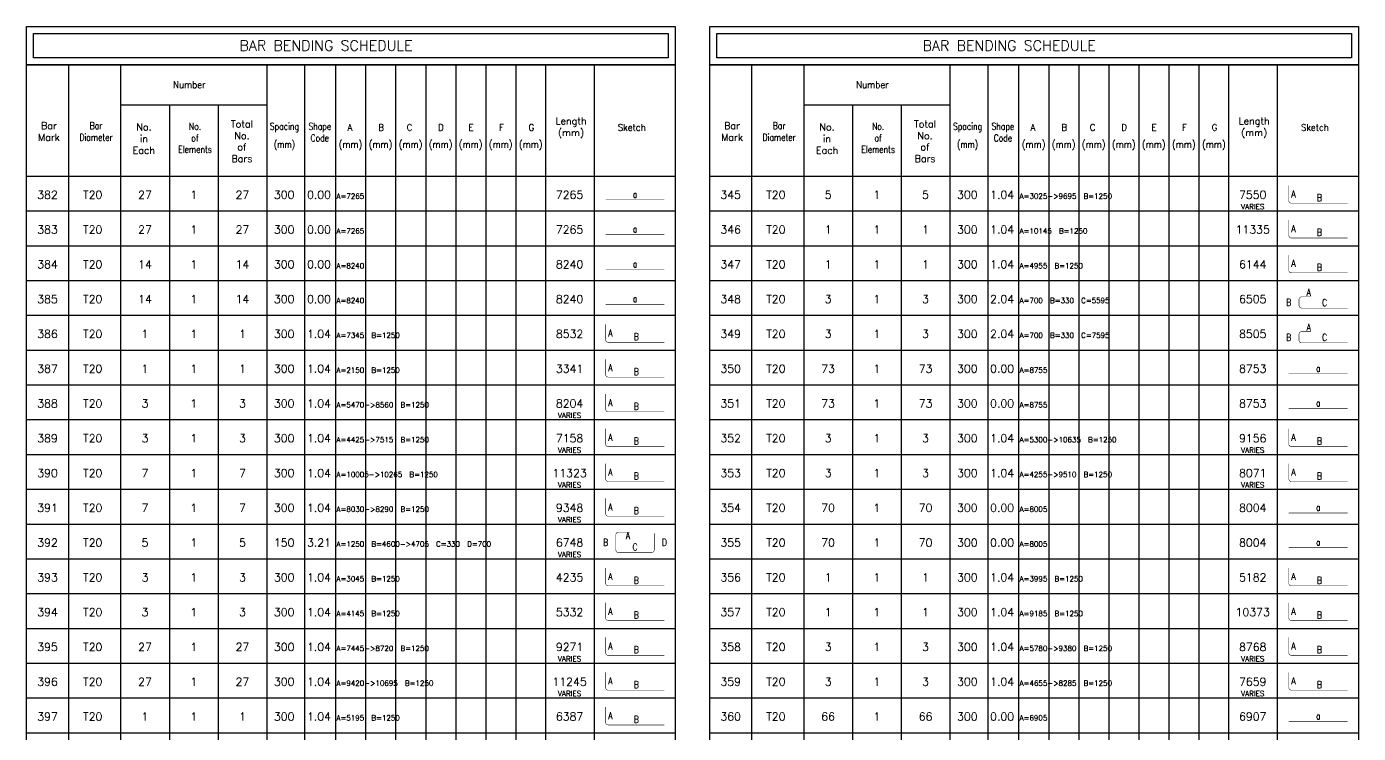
# Model space of a CAD drawing. Extents: x 660761725 to 1323371458, y 2734871439 to 5470067957.
# Drawn here: x 661884395 to 661893961, y 2734943456 to 2734948536 of the extents above; entities that cross this region are included whole.
import ezdxf
from ezdxf.enums import TextEntityAlignment as Align

# ---------------------------------------------------------------- set-up
doc = ezdxf.new("R2010")
doc.units = 0
for name, color, linetype in [('S-SCHEDULE', 140, 'Continuous'), ('S-SKETCH', 1, 'Continuous'), ('S-TEXT-SKETCH', 255, 'Continuous')]:
    doc.layers.add(name, color=color, linetype=linetype)
doc.styles.add('ARMACAD-OGER', font='romans.shx')
doc.styles.add('ROMANS', font='romans.shx')
doc.styles.add('ROMANT', font='romant')

# ---------------------------------------------------------------- blocks, each defined once
blk = doc.blocks.new('cadf_50')
at = {"color": 9}
for p, q in [((0, -42), (186.35, -42)), ((0, -52), (186.35, -52)), ((0, -62), (186.35, -62)), ((0, -72), (186.35, -72)), ((0, -82), (186.35, -82)), ((0, -92), (186.35, -92)), ((0, -102), (186.35, -102)), ((0, -112), (186.35, -112)), ((0, -122), (186.35, -122)), ((0, -132), (186.35, -132)), ((0, -142), (186.35, -142)), ((0, -152), (186.35, -152)), ((0, -162), (186.35, -162)), ((0, -172), (186.35, -172)), ((0, -182), (186.35, -182)), ((0, -192), (186.35, -192)), ((0, -202), (186.35, -202)), ((0, -212), (186.35, -212)), ((0, -222), (186.35, -222)), ((0, -232), (186.35, -232)), ((0, -242), (186.35, -242)), ((0, -252), (186.35, -252)), ((0, -262), (186.35, -262)), ((0, -272), (186.35, -272)), ((0, -282), (186.35, -282)), ((0, -292), (186.35, -292)), ((0, -302), (186.35, -302)), ((0, -312), (186.35, -312)), ((0, -322), (186.35, -322)), ((0, -332), (186.35, -332)), ((0, -342), (186.35, -342)), ((0, -352), (186.35, -352)), ((0, -362), (186.35, -362)), ((0, -372), (186.35, -372)), ((0, -382), (186.35, -382))]:
    blk.add_line(p, q, dxfattribs=at)
at = {"color": 140}
for points in [[(0, 11), (186.35, 11), (186.35, 0), (0, 0)], [(2, 9), (184.35, 9), (184.35, 2), (2, 2)]]:
    blk.add_lwpolyline(points, close=True, dxfattribs=at)
at = {"layer": 'S-SCHEDULE'}
for p, q in [((0, -392), (0, 0)), ((12, 0), (12, -392)), ((27, 0), (27, -392)), ((69, 0), (69, -392)), ((79.87, 0), (79.87, -392)), ((88.75, 0), (88.75, -392)), ((97.38, 0), (97.38, -392)), ((106.02, 0), (106.02, -392)), ((114.65, 0), (114.65, -392)), ((123.28, 0), (123.28, -392)), ((131.91, 0), (131.91, -392)), ((140.55, 0), (140.55, -392)), ((149.18, -392), (149.18, 0)), ((163.15, -392), (163.15, 0)), ((27, -11.45), (69, -11.45)), ((41, -11.45), (41, -392)), ((55, -11.45), (55, -392)), ((0, -32), (186.35, -32))]:
    blk.add_line(p, q, dxfattribs=at)
at = {"layer": 'S-SCHEDULE', "flags": 128}
blk.add_lwpolyline([(0, -392), (0, 0), (186.35, 0), (186.35, -392)], close=True, dxfattribs=at)
at = {"color": 140, "insert": (61.14, 7.05), "char_height": 3, "width": 81.5392, "attachment_point": 1, "rotation": 0.0004, "style": 'ROMANT'}
blk.add_mtext('{\\Fromant|c0;BAR BENDING SCHEDULE}', dxfattribs=at)
at = {"layer": 'S-SCHEDULE', "style": 'ARMACAD-OGER'}
for s, width, p in [('Number', 0.9, (46.74, -5.72)), ('(mm)', 0.8, (74.08, -23)), ('(mm)', 0.9, (93.05, -23)), ('(mm)', 0.9, (101.68, -23)), ('(mm)', 0.9, (110.32, -23)), ('(mm)', 0.9, (118.95, -23)), ('(mm)', 0.9, (127.58, -23)), ('(mm)', 0.9, (136.21, -23)), ('(mm)', 0.9, (144.85, -23))]:
    blk.add_text(s, height=2, dxfattribs=dict(at, width=width)).set_placement(p, align=Align.MIDDLE)
at = {"layer": 'S-SCHEDULE', "style": 'ARMACAD-OGER', "width": 0.9}
for s, p in [('A', (92.87, -18)), ('B', (101.86, -18)), ('C', (110.01, -18)), ('D', (119.05, -18)), ('E', (127.67, -18)), ('F', (136.4, -18)), ('G', (145.02, -18)), ('Sketch', (173.87, -18))]:
    blk.add_text(s, height=2, dxfattribs=at).set_placement(p, align=Align.MIDDLE_CENTER)
at = {"layer": 'S-SCHEDULE', "char_height": 2, "attachment_point": 2, "style": 'ARMACAD-OGER'}
for s, insert, width in [('Length (mm)', (156.42, -15.11), 8.2105), ('Bar\\PMark', (6.41, -16.47), 27.5713), ('{\\W0.8;Bar\\PDiameter}', (19.94, -16.48), 15.2105), ('No. \\Pin\\PEach', (33.7, -16.86), 23.5714), ('{\\W0.8;No.\\Pof\\PElements}', (48.39, -16.65), 17.2105), ('Total No. of Bars', (61.86, -15.98), 3.2105), ('{\\W0.8;Spacing}', (74.08, -16.7), 28.6571), ('{\\W0.8;Shape\\PCode}', (84.23, -16.7), 28.6571)]:
    blk.add_mtext(s, dxfattribs=dict(at, insert=insert, width=width))
blk = doc.blocks.new('33-CFSHP37')
at = {"layer": 'S-SKETCH', "const_width": 0.2}
blk.add_lwpolyline([(-1, 1), (-22.96875, 1, -0.4142135624), (-24, 2.03125), (-24, 8)], format="xyb", dxfattribs=at)
at = {"layer": 'S-TEXT-SKETCH', "style": 'ROMANS', "width": 0.8}
blk.add_attdef('A', text='', height=2, dxfattribs=at).set_placement((-23, 6), align=Align.TOP_LEFT)
blk.add_attdef('B', text='', height=2, dxfattribs=at).set_placement((-11.984375, 1), align=Align.BOTTOM_CENTER)
blk = doc.blocks.new('50-CFSHP38a')
at = {"layer": 'S-SKETCH', "const_width": 0.2}
blk.add_lwpolyline([(-15.35, 4.89), (-18.97, 4.89, 0.414214), (-20, 3.86), (-20, 1.53, 0.414214), (-18.97, 0.5), (-1, 0.5)], format="xyb", dxfattribs=at)
at = {"layer": 'S-TEXT-SKETCH', "style": 'ROMANS', "width": 0.8}
blk.add_attdef('A', text='', height=2, dxfattribs=at).set_placement((-15.35, 8), align=Align.TOP_RIGHT)
blk.add_attdef('B', text='', height=2, dxfattribs=at).set_placement((-25, 2.7), align=Align.MIDDLE_LEFT)
blk.add_attdef('C', text='', height=2, dxfattribs=at).set_placement((-9.98, 0.5), align=Align.BOTTOM_CENTER)
blk = doc.blocks.new('1-CFSHP20')
at = {"layer": 'S-SKETCH', "const_width": 0.2}
blk.add_lwpolyline([(-24, 2), (-1, 2)], dxfattribs=at)
at = {"layer": 'S-TEXT-SKETCH', "linetype": 'ByBlock', "style": 'ROMANS', "width": 0.7}
blk.add_attdef('A', text='', height=2, dxfattribs=at).set_placement((-12.5, 2), align=Align.BOTTOM_CENTER)
blk = doc.blocks.new('61-CFSHP52')
at = {"layer": 'S-SKETCH', "const_width": 0.2}
blk.add_lwpolyline([(-14.44, 8), (-18.97, 8, 0.414214), (-20, 6.97), (-20, 1.03, 0.414214), (-18.97, 0), (-6.03, 0, 0.414214), (-5, 1.03), (-5, 7.5)], format="xyb", dxfattribs=at)
at = {"layer": 'S-TEXT-SKETCH', "style": 'ROMANS', "width": 0.8}
blk.add_attdef('A', text='', height=2, dxfattribs=at).set_placement((-14.44, 4.5), align=Align.BOTTOM_RIGHT)
blk.add_attdef('B', text='', height=2, dxfattribs=at).set_placement((-25, 4), align=Align.MIDDLE_LEFT)
blk.add_attdef('C', text='', height=2, dxfattribs=at).set_placement((-12.5, 0), align=Align.BOTTOM_CENTER)
blk.add_attdef('D', text='', height=2, dxfattribs=at).set_placement((0, 4), align=Align.MIDDLE_RIGHT)

msp = doc.modelspace()

# ---------------------------------------------------------------- block references
at = {"layer": 'S-SCHEDULE', "xscale": 25, "yscale": 25, "zscale": 25}
for p in [(661884394.79853368, 2734948261), (661889301.66544473, 2734948261)]:
    msp.add_blockref('cadf_50', p, dxfattribs=at)
at = {"layer": 'S-SCHEDULE'}
ref = msp.add_blockref('1-CFSHP20', (661888994.79853368, 2734947253.75), dxfattribs=dict(at, xscale=18.375, yscale=18.375, zscale=18.375))
ref.add_attrib('A', 'a', dxfattribs={"layer": 'S-TEXT-SKETCH', "color": 7, "linetype": 'ByBlock', "height": 50, "style": 'ROMANS', "width": 0.7}).set_placement((661888765.11103368, 2734947290.5), align=Align.BOTTOM_CENTER)
ref = msp.add_blockref('33-CFSHP37', (661893901.66544473, 2734947248.48338318), dxfattribs=dict(at, xscale=18.375, yscale=18.375, zscale=18.375))
ref.add_attrib('A', 'A', dxfattribs={"layer": 'S-TEXT-SKETCH', "color": 7, "height": 50, "style": 'ROMANS', "width": 0.8}).set_placement((661893479.04044473, 2734947358.73338318), align=Align.TOP_LEFT)
ref.add_attrib('B', 'B', dxfattribs={"layer": 'S-TEXT-SKETCH', "color": 7, "height": 50, "style": 'ROMANS', "width": 0.8}).set_placement((661893681.45255411, 2734947266.85838318), align=Align.BOTTOM_CENTER)
ref = msp.add_blockref('33-CFSHP37', (661893901.66544473, 2734946998.48338318), dxfattribs=dict(at, xscale=18.375, yscale=18.375, zscale=18.375))
ref.add_attrib('A', 'A', dxfattribs={"layer": 'S-TEXT-SKETCH', "color": 7, "height": 50, "style": 'ROMANS', "width": 0.8}).set_placement((661893479.04044473, 2734947108.73338318), align=Align.TOP_LEFT)
ref.add_attrib('B', 'B', dxfattribs={"layer": 'S-TEXT-SKETCH', "color": 7, "height": 50, "style": 'ROMANS', "width": 0.8}).set_placement((661893681.45255411, 2734947016.85838318), align=Align.BOTTOM_CENTER)
ref = msp.add_blockref('1-CFSHP20', (661888994.79853368, 2734947003.75), dxfattribs=dict(at, xscale=18.375, yscale=18.375, zscale=18.375))
ref.add_attrib('A', 'a', dxfattribs={"layer": 'S-TEXT-SKETCH', "color": 7, "linetype": 'ByBlock', "height": 50, "style": 'ROMANS', "width": 0.7}).set_placement((661888765.11103368, 2734947040.5), align=Align.BOTTOM_CENTER)
ref = msp.add_blockref('1-CFSHP20', (661888994.79853368, 2734946753.75), dxfattribs=dict(at, xscale=18.375, yscale=18.375, zscale=18.375))
ref.add_attrib('A', 'a', dxfattribs={"layer": 'S-TEXT-SKETCH', "color": 7, "linetype": 'ByBlock', "height": 50, "style": 'ROMANS', "width": 0.7}).set_placement((661888765.11103368, 2734946790.5), align=Align.BOTTOM_CENTER)
ref = msp.add_blockref('33-CFSHP37', (661893901.66544473, 2734946748.48338318), dxfattribs=dict(at, xscale=18.375, yscale=18.375, zscale=18.375))
ref.add_attrib('A', 'A', dxfattribs={"layer": 'S-TEXT-SKETCH', "color": 7, "height": 50, "style": 'ROMANS', "width": 0.8}).set_placement((661893479.04044473, 2734946858.73338318), align=Align.TOP_LEFT)
ref.add_attrib('B', 'B', dxfattribs={"layer": 'S-TEXT-SKETCH', "color": 7, "height": 50, "style": 'ROMANS', "width": 0.8}).set_placement((661893681.45255411, 2734946766.85838318), align=Align.BOTTOM_CENTER)
ref = msp.add_blockref('50-CFSHP38a', (661893901.66544473, 2734946503.75), dxfattribs=dict(at, xscale=18.375, yscale=18.375, zscale=18.375))
ref.add_attrib('B', 'B', dxfattribs={"layer": 'S-TEXT-SKETCH', "color": 7, "height": 50, "style": 'ROMANS', "width": 0.8}).set_placement((661893442.29044473, 2734946553.31513214), align=Align.MIDDLE_LEFT)
ref.add_attrib('C', 'C', dxfattribs={"layer": 'S-TEXT-SKETCH', "color": 7, "height": 50, "style": 'ROMANS', "width": 0.8}).set_placement((661893718.20255411, 2734946512.9375), align=Align.BOTTOM_CENTER)
ref.add_attrib('A', 'A', dxfattribs={"layer": 'S-TEXT-SKETCH', "color": 7, "height": 50, "style": 'ROMANS', "width": 0.8}).set_placement((661893619.5592016, 2734946650.75), align=Align.TOP_RIGHT)
ref = msp.add_blockref('1-CFSHP20', (661888994.79853368, 2734946503.75), dxfattribs=dict(at, xscale=18.375, yscale=18.375, zscale=18.375))
ref.add_attrib('A', 'a', dxfattribs={"layer": 'S-TEXT-SKETCH', "color": 7, "linetype": 'ByBlock', "height": 50, "style": 'ROMANS', "width": 0.7}).set_placement((661888765.11103368, 2734946540.5), align=Align.BOTTOM_CENTER)
ref = msp.add_blockref('33-CFSHP37', (661888994.79853368, 2734946248.48338318), dxfattribs=dict(at, xscale=18.375, yscale=18.375, zscale=18.375))
ref.add_attrib('A', 'A', dxfattribs={"layer": 'S-TEXT-SKETCH', "color": 7, "height": 50, "style": 'ROMANS', "width": 0.8}).set_placement((661888572.17353368, 2734946358.73338318), align=Align.TOP_LEFT)
ref.add_attrib('B', 'B', dxfattribs={"layer": 'S-TEXT-SKETCH', "color": 7, "height": 50, "style": 'ROMANS', "width": 0.8}).set_placement((661888774.58564305, 2734946266.85838318), align=Align.BOTTOM_CENTER)
ref = msp.add_blockref('50-CFSHP38a', (661893901.66544473, 2734946253.75), dxfattribs=dict(at, xscale=18.375, yscale=18.375, zscale=18.375))
ref.add_attrib('B', 'B', dxfattribs={"layer": 'S-TEXT-SKETCH', "color": 7, "height": 50, "style": 'ROMANS', "width": 0.8}).set_placement((661893442.29044473, 2734946303.31513214), align=Align.MIDDLE_LEFT)
ref.add_attrib('C', 'C', dxfattribs={"layer": 'S-TEXT-SKETCH', "color": 7, "height": 50, "style": 'ROMANS', "width": 0.8}).set_placement((661893718.20255411, 2734946262.9375), align=Align.BOTTOM_CENTER)
ref.add_attrib('A', 'A', dxfattribs={"layer": 'S-TEXT-SKETCH', "color": 7, "height": 50, "style": 'ROMANS', "width": 0.8}).set_placement((661893619.5592016, 2734946400.75), align=Align.TOP_RIGHT)
ref = msp.add_blockref('33-CFSHP37', (661888994.79853368, 2734945998.48338318), dxfattribs=dict(at, xscale=18.375, yscale=18.375, zscale=18.375))
ref.add_attrib('A', 'A', dxfattribs={"layer": 'S-TEXT-SKETCH', "color": 7, "height": 50, "style": 'ROMANS', "width": 0.8}).set_placement((661888572.17353368, 2734946108.73338318), align=Align.TOP_LEFT)
ref.add_attrib('B', 'B', dxfattribs={"layer": 'S-TEXT-SKETCH', "color": 7, "height": 50, "style": 'ROMANS', "width": 0.8}).set_placement((661888774.58564305, 2734946016.85838318), align=Align.BOTTOM_CENTER)
ref = msp.add_blockref('1-CFSHP20', (661893901.66544473, 2734946003.75), dxfattribs=dict(at, xscale=18.375, yscale=18.375, zscale=18.375))
ref.add_attrib('A', 'a', dxfattribs={"layer": 'S-TEXT-SKETCH', "color": 7, "linetype": 'ByBlock', "height": 50, "style": 'ROMANS', "width": 0.7}).set_placement((661893671.97794473, 2734946040.5), align=Align.BOTTOM_CENTER)
ref = msp.add_blockref('33-CFSHP37', (661888994.79853368, 2734945748.48338318), dxfattribs=dict(at, xscale=18.375, yscale=18.375, zscale=18.375))
ref.add_attrib('A', 'A', dxfattribs={"layer": 'S-TEXT-SKETCH', "color": 7, "height": 50, "style": 'ROMANS', "width": 0.8}).set_placement((661888572.17353368, 2734945858.73338318), align=Align.TOP_LEFT)
ref.add_attrib('B', 'B', dxfattribs={"layer": 'S-TEXT-SKETCH', "color": 7, "height": 50, "style": 'ROMANS', "width": 0.8}).set_placement((661888774.58564305, 2734945766.85838318), align=Align.BOTTOM_CENTER)
ref = msp.add_blockref('1-CFSHP20', (661893901.66544473, 2734945753.75), dxfattribs=dict(at, xscale=18.375, yscale=18.375, zscale=18.375))
ref.add_attrib('A', 'a', dxfattribs={"layer": 'S-TEXT-SKETCH', "color": 7, "linetype": 'ByBlock', "height": 50, "style": 'ROMANS', "width": 0.7}).set_placement((661893671.97794473, 2734945790.5), align=Align.BOTTOM_CENTER)
ref = msp.add_blockref('33-CFSHP37', (661888994.79853368, 2734945498.48338318), dxfattribs=dict(at, xscale=18.375, yscale=18.375, zscale=18.375))
ref.add_attrib('A', 'A', dxfattribs={"layer": 'S-TEXT-SKETCH', "color": 7, "height": 50, "style": 'ROMANS', "width": 0.8}).set_placement((661888572.17353368, 2734945608.73338318), align=Align.TOP_LEFT)
ref.add_attrib('B', 'B', dxfattribs={"layer": 'S-TEXT-SKETCH', "color": 7, "height": 50, "style": 'ROMANS', "width": 0.8}).set_placement((661888774.58564305, 2734945516.85838318), align=Align.BOTTOM_CENTER)
ref = msp.add_blockref('33-CFSHP37', (661893901.66544473, 2734945498.48338318), dxfattribs=dict(at, xscale=18.375, yscale=18.375, zscale=18.375))
ref.add_attrib('A', 'A', dxfattribs={"layer": 'S-TEXT-SKETCH', "color": 7, "height": 50, "style": 'ROMANS', "width": 0.8}).set_placement((661893479.04044473, 2734945608.73338318), align=Align.TOP_LEFT)
ref.add_attrib('B', 'B', dxfattribs={"layer": 'S-TEXT-SKETCH', "color": 7, "height": 50, "style": 'ROMANS', "width": 0.8}).set_placement((661893681.45255411, 2734945516.85838318), align=Align.BOTTOM_CENTER)
ref = msp.add_blockref('33-CFSHP37', (661888994.79853368, 2734945248.48338318), dxfattribs=dict(at, xscale=18.375, yscale=18.375, zscale=18.375))
ref.add_attrib('A', 'A', dxfattribs={"layer": 'S-TEXT-SKETCH', "color": 7, "height": 50, "style": 'ROMANS', "width": 0.8}).set_placement((661888572.17353368, 2734945358.73338318), align=Align.TOP_LEFT)
ref.add_attrib('B', 'B', dxfattribs={"layer": 'S-TEXT-SKETCH', "color": 7, "height": 50, "style": 'ROMANS', "width": 0.8}).set_placement((661888774.58564305, 2734945266.85838318), align=Align.BOTTOM_CENTER)
ref = msp.add_blockref('33-CFSHP37', (661893901.66544473, 2734945248.48338318), dxfattribs=dict(at, xscale=18.375, yscale=18.375, zscale=18.375))
ref.add_attrib('A', 'A', dxfattribs={"layer": 'S-TEXT-SKETCH', "color": 7, "height": 50, "style": 'ROMANS', "width": 0.8}).set_placement((661893479.04044473, 2734945358.73338318), align=Align.TOP_LEFT)
ref.add_attrib('B', 'B', dxfattribs={"layer": 'S-TEXT-SKETCH', "color": 7, "height": 50, "style": 'ROMANS', "width": 0.8}).set_placement((661893681.45255411, 2734945266.85838318), align=Align.BOTTOM_CENTER)
ref = msp.add_blockref('33-CFSHP37', (661888994.79853368, 2734944998.48338318), dxfattribs=dict(at, xscale=18.375, yscale=18.375, zscale=18.375))
ref.add_attrib('A', 'A', dxfattribs={"layer": 'S-TEXT-SKETCH', "color": 7, "height": 50, "style": 'ROMANS', "width": 0.8}).set_placement((661888572.17353368, 2734945108.73338318), align=Align.TOP_LEFT)
ref.add_attrib('B', 'B', dxfattribs={"layer": 'S-TEXT-SKETCH', "color": 7, "height": 50, "style": 'ROMANS', "width": 0.8}).set_placement((661888774.58564305, 2734945016.85838318), align=Align.BOTTOM_CENTER)
ref = msp.add_blockref('1-CFSHP20', (661893901.66544473, 2734945003.75), dxfattribs=dict(at, xscale=18.375, yscale=18.375, zscale=18.375))
ref.add_attrib('A', 'a', dxfattribs={"layer": 'S-TEXT-SKETCH', "color": 7, "linetype": 'ByBlock', "height": 50, "style": 'ROMANS', "width": 0.7}).set_placement((661893671.97794473, 2734945040.5), align=Align.BOTTOM_CENTER)
ref = msp.add_blockref('61-CFSHP52', (661888994.79853368, 2734944755.52733088), dxfattribs=dict(at, xscale=18.375, yscale=18.375, zscale=18.375))
ref.add_attrib('D', 'D', dxfattribs={"layer": 'S-TEXT-SKETCH', "color": 7, "height": 50, "style": 'ROMANS', "width": 0.8}).set_placement((661888994.79853368, 2734944829.02733088), align=Align.MIDDLE_RIGHT)
ref.add_attrib('B', 'B', dxfattribs={"layer": 'S-TEXT-SKETCH', "color": 7, "height": 50, "style": 'ROMANS', "width": 0.8}).set_placement((661888535.42353368, 2734944829.02733088), align=Align.MIDDLE_LEFT)
ref.add_attrib('C', 'C', dxfattribs={"layer": 'S-TEXT-SKETCH', "color": 7, "height": 50, "style": 'ROMANS', "width": 0.8}).set_placement((661888765.11103368, 2734944755.52733088), align=Align.BOTTOM_CENTER)
ref.add_attrib('A', 'A', dxfattribs={"layer": 'S-TEXT-SKETCH', "color": 7, "height": 50, "style": 'ROMANS', "width": 0.8}).set_placement((661888729.55490422, 2734944838.21483088), align=Align.BOTTOM_RIGHT)
ref = msp.add_blockref('1-CFSHP20', (661893901.66544473, 2734944753.75), dxfattribs=dict(at, xscale=18.375, yscale=18.375, zscale=18.375))
ref.add_attrib('A', 'a', dxfattribs={"layer": 'S-TEXT-SKETCH', "color": 7, "linetype": 'ByBlock', "height": 50, "style": 'ROMANS', "width": 0.7}).set_placement((661893671.97794473, 2734944790.5), align=Align.BOTTOM_CENTER)
ref = msp.add_blockref('33-CFSHP37', (661888994.79853368, 2734944498.48338318), dxfattribs=dict(at, xscale=18.375, yscale=18.375, zscale=18.375))
ref.add_attrib('A', 'A', dxfattribs={"layer": 'S-TEXT-SKETCH', "color": 7, "height": 50, "style": 'ROMANS', "width": 0.8}).set_placement((661888572.17353368, 2734944608.73338318), align=Align.TOP_LEFT)
ref.add_attrib('B', 'B', dxfattribs={"layer": 'S-TEXT-SKETCH', "color": 7, "height": 50, "style": 'ROMANS', "width": 0.8}).set_placement((661888774.58564305, 2734944516.85838318), align=Align.BOTTOM_CENTER)
ref = msp.add_blockref('33-CFSHP37', (661893901.66544473, 2734944498.48338318), dxfattribs=dict(at, xscale=18.375, yscale=18.375, zscale=18.375))
ref.add_attrib('A', 'A', dxfattribs={"layer": 'S-TEXT-SKETCH', "color": 7, "height": 50, "style": 'ROMANS', "width": 0.8}).set_placement((661893479.04044473, 2734944608.73338318), align=Align.TOP_LEFT)
ref.add_attrib('B', 'B', dxfattribs={"layer": 'S-TEXT-SKETCH', "color": 7, "height": 50, "style": 'ROMANS', "width": 0.8}).set_placement((661893681.45255411, 2734944516.85838318), align=Align.BOTTOM_CENTER)
ref = msp.add_blockref('33-CFSHP37', (661888994.79853368, 2734944248.48338318), dxfattribs=dict(at, xscale=18.375, yscale=18.375, zscale=18.375))
ref.add_attrib('A', 'A', dxfattribs={"layer": 'S-TEXT-SKETCH', "color": 7, "height": 50, "style": 'ROMANS', "width": 0.8}).set_placement((661888572.17353368, 2734944358.73338318), align=Align.TOP_LEFT)
ref.add_attrib('B', 'B', dxfattribs={"layer": 'S-TEXT-SKETCH', "color": 7, "height": 50, "style": 'ROMANS', "width": 0.8}).set_placement((661888774.58564305, 2734944266.85838318), align=Align.BOTTOM_CENTER)
ref = msp.add_blockref('33-CFSHP37', (661893901.66544473, 2734944248.48338318), dxfattribs=dict(at, xscale=18.375, yscale=18.375, zscale=18.375))
ref.add_attrib('A', 'A', dxfattribs={"layer": 'S-TEXT-SKETCH', "color": 7, "height": 50, "style": 'ROMANS', "width": 0.8}).set_placement((661893479.04044473, 2734944358.73338318), align=Align.TOP_LEFT)
ref.add_attrib('B', 'B', dxfattribs={"layer": 'S-TEXT-SKETCH', "color": 7, "height": 50, "style": 'ROMANS', "width": 0.8}).set_placement((661893681.45255411, 2734944266.85838318), align=Align.BOTTOM_CENTER)
ref = msp.add_blockref('33-CFSHP37', (661888994.79853368, 2734943998.48338318), dxfattribs=dict(at, xscale=18.375, yscale=18.375, zscale=18.375))
ref.add_attrib('A', 'A', dxfattribs={"layer": 'S-TEXT-SKETCH', "color": 7, "height": 50, "style": 'ROMANS', "width": 0.8}).set_placement((661888572.17353368, 2734944108.73338318), align=Align.TOP_LEFT)
ref.add_attrib('B', 'B', dxfattribs={"layer": 'S-TEXT-SKETCH', "color": 7, "height": 50, "style": 'ROMANS', "width": 0.8}).set_placement((661888774.58564305, 2734944016.85838318), align=Align.BOTTOM_CENTER)
ref = msp.add_blockref('33-CFSHP37', (661893901.66544473, 2734943998.48338318), dxfattribs=dict(at, xscale=18.375, yscale=18.375, zscale=18.375))
ref.add_attrib('A', 'A', dxfattribs={"layer": 'S-TEXT-SKETCH', "color": 7, "height": 50, "style": 'ROMANS', "width": 0.8}).set_placement((661893479.04044473, 2734944108.73338318), align=Align.TOP_LEFT)
ref.add_attrib('B', 'B', dxfattribs={"layer": 'S-TEXT-SKETCH', "color": 7, "height": 50, "style": 'ROMANS', "width": 0.8}).set_placement((661893681.45255411, 2734944016.85838318), align=Align.BOTTOM_CENTER)
ref = msp.add_blockref('33-CFSHP37', (661888994.79853368, 2734943748.48338318), dxfattribs=dict(at, xscale=18.375, yscale=18.375, zscale=18.375))
ref.add_attrib('A', 'A', dxfattribs={"layer": 'S-TEXT-SKETCH', "color": 7, "height": 50, "style": 'ROMANS', "width": 0.8}).set_placement((661888572.17353368, 2734943858.73338318), align=Align.TOP_LEFT)
ref.add_attrib('B', 'B', dxfattribs={"layer": 'S-TEXT-SKETCH', "color": 7, "height": 50, "style": 'ROMANS', "width": 0.8}).set_placement((661888774.58564305, 2734943766.85838318), align=Align.BOTTOM_CENTER)
ref = msp.add_blockref('33-CFSHP37', (661893901.66544473, 2734943748.48338318), dxfattribs=dict(at, xscale=18.375, yscale=18.375, zscale=18.375))
ref.add_attrib('A', 'A', dxfattribs={"layer": 'S-TEXT-SKETCH', "color": 7, "height": 50, "style": 'ROMANS', "width": 0.8}).set_placement((661893479.04044473, 2734943858.73338318), align=Align.TOP_LEFT)
ref.add_attrib('B', 'B', dxfattribs={"layer": 'S-TEXT-SKETCH', "color": 7, "height": 50, "style": 'ROMANS', "width": 0.8}).set_placement((661893681.45255411, 2734943766.85838318), align=Align.BOTTOM_CENTER)
ref = msp.add_blockref('33-CFSHP37', (661888994.79853368, 2734943498.48338318), dxfattribs=dict(at, xscale=18.375, yscale=18.375, zscale=18.375))
ref.add_attrib('A', 'A', dxfattribs={"layer": 'S-TEXT-SKETCH', "color": 7, "height": 50, "style": 'ROMANS', "width": 0.8}).set_placement((661888572.17353368, 2734943608.73338318), align=Align.TOP_LEFT)
ref.add_attrib('B', 'B', dxfattribs={"layer": 'S-TEXT-SKETCH', "color": 7, "height": 50, "style": 'ROMANS', "width": 0.8}).set_placement((661888774.58564305, 2734943516.85838318), align=Align.BOTTOM_CENTER)
ref = msp.add_blockref('1-CFSHP20', (661893901.66544473, 2734943503.75), dxfattribs=dict(at, xscale=18.375, yscale=18.375, zscale=18.375))
ref.add_attrib('A', 'a', dxfattribs={"layer": 'S-TEXT-SKETCH', "color": 7, "linetype": 'ByBlock', "height": 50, "style": 'ROMANS', "width": 0.7}).set_placement((661893671.97794473, 2734943540.5), align=Align.BOTTOM_CENTER)

# ---------------------------------------------------------------- texts
at = {"layer": 'S-SCHEDULE', "style": 'ROMANS'}
for s, height, p in [('T20', 57.5, (661884869.79853368, 2734947298.5)), ('27', 57.5, (661885244.79853368, 2734947298.5)), ('1', 57.5, (661885594.79853368, 2734947298.5)), ('27', 57.5, (661885944.79853368, 2734947298.5)), ('300', 57.5, (661886244.79853368, 2734947298.5)), ('0.00', 57.5, (661886494.79853368, 2734947298.5)), ('7265', 57.5, (661888294.79853368, 2734947298.5)), ('T20', 57.5, (661889776.66544473, 2734947298.5)), ('5', 57.5, (661890151.66544473, 2734947298.5)), ('1', 57.5, (661890501.66544473, 2734947298.5)), ('5', 57.5, (661890851.66544473, 2734947298.5)), ('300', 57.5, (661891151.66544473, 2734947298.5)), ('1.04', 57.5, (661891401.66544473, 2734947298.5)), ('7550', 57.5, (661893201.66544473, 2734947298.5)), ('VARIES', 37.5, (661893201.66544473, 2734947223.5)), ('T20', 57.5, (661884869.79853368, 2734947048.5)), ('27', 57.5, (661885244.79853368, 2734947048.5)), ('1', 57.5, (661885594.79853368, 2734947048.5)), ('27', 57.5, (661885944.79853368, 2734947048.5)), ('300', 57.5, (661886244.79853368, 2734947048.5)), ('0.00', 57.5, (661886494.79853368, 2734947048.5)), ('7265', 57.5, (661888294.79853368, 2734947048.5)), ('T20', 57.5, (661889776.66544473, 2734947048.5)), ('1', 57.5, (661890151.66544473, 2734947048.5)), ('1', 57.5, (661890501.66544473, 2734947048.5)), ('1', 57.5, (661890851.66544473, 2734947048.5)), ('300', 57.5, (661891151.66544473, 2734947048.5)), ('1.04', 57.5, (661891401.66544473, 2734947048.5)), ('11335', 57.5, (661893201.66544473, 2734947048.5)), ('T20', 57.5, (661884869.79853368, 2734946798.5)), ('14', 57.5, (661885244.79853368, 2734946798.5)), ('1', 57.5, (661885594.79853368, 2734946798.5)), ('14', 57.5, (661885944.79853368, 2734946798.5)), ('300', 57.5, (661886244.79853368, 2734946798.5)), ('0.00', 57.5, (661886494.79853368, 2734946798.5)), ('8240', 57.5, (661888294.79853368, 2734946798.5)), ('T20', 57.5, (661889776.66544473, 2734946798.5)), ('1', 57.5, (661890151.66544473, 2734946798.5)), ('1', 57.5, (661890501.66544473, 2734946798.5)), ('1', 57.5, (661890851.66544473, 2734946798.5)), ('300', 57.5, (661891151.66544473, 2734946798.5)), ('1.04', 57.5, (661891401.66544473, 2734946798.5)), ('6144', 57.5, (661893201.66544473, 2734946798.5)), ('T20', 57.5, (661884869.79853368, 2734946548.5)), ('14', 57.5, (661885244.79853368, 2734946548.5)), ('1', 57.5, (661885594.79853368, 2734946548.5)), ('14', 57.5, (661885944.79853368, 2734946548.5)), ('300', 57.5, (661886244.79853368, 2734946548.5)), ('0.00', 57.5, (661886494.79853368, 2734946548.5)), ('8240', 57.5, (661888294.79853368, 2734946548.5)), ('T20', 57.5, (661889776.66544473, 2734946548.5)), ('3', 57.5, (661890151.66544473, 2734946548.5)), ('1', 57.5, (661890501.66544473, 2734946548.5)), ('3', 57.5, (661890851.66544473, 2734946548.5)), ('300', 57.5, (661891151.66544473, 2734946548.5)), ('2.04', 57.5, (661891401.66544473, 2734946548.5)), ('6505', 57.5, (661893201.66544473, 2734946548.5)), ('T20', 57.5, (661884869.79853368, 2734946298.5)), ('1', 57.5, (661885244.79853368, 2734946298.5)), ('1', 57.5, (661885594.79853368, 2734946298.5)), ('1', 57.5, (661885944.79853368, 2734946298.5)), ('300', 57.5, (661886244.79853368, 2734946298.5)), ('1.04', 57.5, (661886494.79853368, 2734946298.5)), ('8532', 57.5, (661888294.79853368, 2734946298.5)), ('T20', 57.5, (661889776.66544473, 2734946298.5)), ('3', 57.5, (661890151.66544473, 2734946298.5)), ('1', 57.5, (661890501.66544473, 2734946298.5)), ('3', 57.5, (661890851.66544473, 2734946298.5)), ('300', 57.5, (661891151.66544473, 2734946298.5)), ('2.04', 57.5, (661891401.66544473, 2734946298.5)), ('8505', 57.5, (661893201.66544473, 2734946298.5)), ('T20', 57.5, (661884869.79853368, 2734946048.5)), ('1', 57.5, (661885244.79853368, 2734946048.5)), ('1', 57.5, (661885594.79853368, 2734946048.5)), ('1', 57.5, (661885944.79853368, 2734946048.5)), ('300', 57.5, (661886244.79853368, 2734946048.5)), ('1.04', 57.5, (661886494.79853368, 2734946048.5)), ('3341', 57.5, (661888294.79853368, 2734946048.5)), ('T20', 57.5, (661889776.66544473, 2734946048.5)), ('73', 57.5, (661890151.66544473, 2734946048.5)), ('1', 57.5, (661890501.66544473, 2734946048.5)), ('73', 57.5, (661890851.66544473, 2734946048.5)), ('300', 57.5, (661891151.66544473, 2734946048.5)), ('0.00', 57.5, (661891401.66544473, 2734946048.5)), ('8753', 57.5, (661893201.66544473, 2734946048.5)), ('T20', 57.5, (661884869.79853368, 2734945798.5)), ('3', 57.5, (661885244.79853368, 2734945798.5)), ('1', 57.5, (661885594.79853368, 2734945798.5)), ('3', 57.5, (661885944.79853368, 2734945798.5)), ('300', 57.5, (661886244.79853368, 2734945798.5)), ('1.04', 57.5, (661886494.79853368, 2734945798.5)), ('8204', 57.5, (661888294.79853368, 2734945798.5)), ('T20', 57.5, (661889776.66544473, 2734945798.5)), ('73', 57.5, (661890151.66544473, 2734945798.5)), ('1', 57.5, (661890501.66544473, 2734945798.5)), ('73', 57.5, (661890851.66544473, 2734945798.5)), ('300', 57.5, (661891151.66544473, 2734945798.5)), ('0.00', 57.5, (661891401.66544473, 2734945798.5)), ('8753', 57.5, (661893201.66544473, 2734945798.5)), ('VARIES', 37.5, (661888294.79853368, 2734945723.5)), ('T20', 57.5, (661884869.79853368, 2734945548.5)), ('3', 57.5, (661885244.79853368, 2734945548.5)), ('1', 57.5, (661885594.79853368, 2734945548.5)), ('3', 57.5, (661885944.79853368, 2734945548.5)), ('300', 57.5, (661886244.79853368, 2734945548.5)), ('1.04', 57.5, (661886494.79853368, 2734945548.5)), ('7158', 57.5, (661888294.79853368, 2734945548.5)), ('T20', 57.5, (661889776.66544473, 2734945548.5)), ('3', 57.5, (661890151.66544473, 2734945548.5)), ('1', 57.5, (661890501.66544473, 2734945548.5)), ('3', 57.5, (661890851.66544473, 2734945548.5)), ('300', 57.5, (661891151.66544473, 2734945548.5)), ('1.04', 57.5, (661891401.66544473, 2734945548.5)), ('9156', 57.5, (661893201.66544473, 2734945548.5)), ('VARIES', 37.5, (661888294.79853368, 2734945473.5)), ('VARIES', 37.5, (661893201.66544473, 2734945473.5)), ('T20', 57.5, (661884869.79853368, 2734945298.5)), ('7', 57.5, (661885244.79853368, 2734945298.5)), ('1', 57.5, (661885594.79853368, 2734945298.5)), ('7', 57.5, (661885944.79853368, 2734945298.5)), ('300', 57.5, (661886244.79853368, 2734945298.5)), ('1.04', 57.5, (661886494.79853368, 2734945298.5)), ('11323', 57.5, (661888294.79853368, 2734945298.5)), ('T20', 57.5, (661889776.66544473, 2734945298.5)), ('3', 57.5, (661890151.66544473, 2734945298.5)), ('1', 57.5, (661890501.66544473, 2734945298.5)), ('3', 57.5, (661890851.66544473, 2734945298.5)), ('300', 57.5, (661891151.66544473, 2734945298.5)), ('1.04', 57.5, (661891401.66544473, 2734945298.5)), ('8071', 57.5, (661893201.66544473, 2734945298.5)), ('VARIES', 37.5, (661888294.79853368, 2734945223.5)), ('VARIES', 37.5, (661893201.66544473, 2734945223.5)), ('T20', 57.5, (661884869.79853368, 2734945048.5)), ('7', 57.5, (661885244.79853368, 2734945048.5)), ('1', 57.5, (661885594.79853368, 2734945048.5)), ('7', 57.5, (661885944.79853368, 2734945048.5)), ('300', 57.5, (661886244.79853368, 2734945048.5)), ('1.04', 57.5, (661886494.79853368, 2734945048.5)), ('9348', 57.5, (661888294.79853368, 2734945048.5)), ('VARIES', 37.5, (661888294.79853368, 2734944973.5)), ('T20', 57.5, (661889776.66544473, 2734945048.5)), ('70', 57.5, (661890151.66544473, 2734945048.5)), ('1', 57.5, (661890501.66544473, 2734945048.5)), ('70', 57.5, (661890851.66544473, 2734945048.5)), ('300', 57.5, (661891151.66544473, 2734945048.5)), ('0.00', 57.5, (661891401.66544473, 2734945048.5)), ('8004', 57.5, (661893201.66544473, 2734945048.5)), ('T20', 57.5, (661884869.79853368, 2734944798.5)), ('5', 57.5, (661885244.79853368, 2734944798.5)), ('1', 57.5, (661885594.79853368, 2734944798.5)), ('5', 57.5, (661885944.79853368, 2734944798.5)), ('150', 57.5, (661886244.79853368, 2734944798.5)), ('3.21', 57.5, (661886494.79853368, 2734944798.5)), ('6748', 57.5, (661888294.79853368, 2734944798.5)), ('T20', 57.5, (661889776.66544473, 2734944798.5)), ('70', 57.5, (661890151.66544473, 2734944798.5)), ('1', 57.5, (661890501.66544473, 2734944798.5)), ('70', 57.5, (661890851.66544473, 2734944798.5)), ('300', 57.5, (661891151.66544473, 2734944798.5)), ('0.00', 57.5, (661891401.66544473, 2734944798.5)), ('8004', 57.5, (661893201.66544473, 2734944798.5)), ('VARIES', 37.5, (661888294.79853368, 2734944723.5)), ('T20', 57.5, (661884869.79853368, 2734944548.5)), ('3', 57.5, (661885244.79853368, 2734944548.5)), ('1', 57.5, (661885594.79853368, 2734944548.5)), ('3', 57.5, (661885944.79853368, 2734944548.5)), ('300', 57.5, (661886244.79853368, 2734944548.5)), ('1.04', 57.5, (661886494.79853368, 2734944548.5)), ('4235', 57.5, (661888294.79853368, 2734944548.5)), ('T20', 57.5, (661889776.66544473, 2734944548.5)), ('1', 57.5, (661890151.66544473, 2734944548.5)), ('1', 57.5, (661890501.66544473, 2734944548.5)), ('1', 57.5, (661890851.66544473, 2734944548.5)), ('300', 57.5, (661891151.66544473, 2734944548.5)), ('1.04', 57.5, (661891401.66544473, 2734944548.5)), ('5182', 57.5, (661893201.66544473, 2734944548.5)), ('T20', 57.5, (661884869.79853368, 2734944298.5)), ('3', 57.5, (661885244.79853368, 2734944298.5)), ('1', 57.5, (661885594.79853368, 2734944298.5)), ('3', 57.5, (661885944.79853368, 2734944298.5)), ('300', 57.5, (661886244.79853368, 2734944298.5)), ('1.04', 57.5, (661886494.79853368, 2734944298.5)), ('5332', 57.5, (661888294.79853368, 2734944298.5)), ('T20', 57.5, (661889776.66544473, 2734944298.5)), ('1', 57.5, (661890151.66544473, 2734944298.5)), ('1', 57.5, (661890501.66544473, 2734944298.5)), ('1', 57.5, (661890851.66544473, 2734944298.5)), ('300', 57.5, (661891151.66544473, 2734944298.5)), ('1.04', 57.5, (661891401.66544473, 2734944298.5)), ('10373', 57.5, (661893201.66544473, 2734944298.5)), ('T20', 57.5, (661884869.79853368, 2734944048.5)), ('27', 57.5, (661885244.79853368, 2734944048.5)), ('1', 57.5, (661885594.79853368, 2734944048.5)), ('27', 57.5, (661885944.79853368, 2734944048.5)), ('300', 57.5, (661886244.79853368, 2734944048.5)), ('1.04', 57.5, (661886494.79853368, 2734944048.5)), ('9271', 57.5, (661888294.79853368, 2734944048.5)), ('T20', 57.5, (661889776.66544473, 2734944048.5)), ('3', 57.5, (661890151.66544473, 2734944048.5)), ('1', 57.5, (661890501.66544473, 2734944048.5)), ('3', 57.5, (661890851.66544473, 2734944048.5)), ('300', 57.5, (661891151.66544473, 2734944048.5)), ('1.04', 57.5, (661891401.66544473, 2734944048.5)), ('8768', 57.5, (661893201.66544473, 2734944048.5)), ('VARIES', 37.5, (661888294.79853368, 2734943973.5)), ('VARIES', 37.5, (661893201.66544473, 2734943973.5)), ('T20', 57.5, (661884869.79853368, 2734943798.5)), ('27', 57.5, (661885244.79853368, 2734943798.5)), ('1', 57.5, (661885594.79853368, 2734943798.5)), ('27', 57.5, (661885944.79853368, 2734943798.5)), ('300', 57.5, (661886244.79853368, 2734943798.5)), ('1.04', 57.5, (661886494.79853368, 2734943798.5)), ('11245', 57.5, (661888294.79853368, 2734943798.5)), ('T20', 57.5, (661889776.66544473, 2734943798.5)), ('3', 57.5, (661890151.66544473, 2734943798.5)), ('1', 57.5, (661890501.66544473, 2734943798.5)), ('3', 57.5, (661890851.66544473, 2734943798.5)), ('300', 57.5, (661891151.66544473, 2734943798.5)), ('1.04', 57.5, (661891401.66544473, 2734943798.5)), ('7659', 57.5, (661893201.66544473, 2734943798.5)), ('VARIES', 37.5, (661888294.79853368, 2734943723.5)), ('VARIES', 37.5, (661893201.66544473, 2734943723.5)), ('T20', 57.5, (661884869.79853368, 2734943548.5)), ('1', 57.5, (661885244.79853368, 2734943548.5)), ('1', 57.5, (661885594.79853368, 2734943548.5)), ('1', 57.5, (661885944.79853368, 2734943548.5)), ('300', 57.5, (661886244.79853368, 2734943548.5)), ('1.04', 57.5, (661886494.79853368, 2734943548.5)), ('6387', 57.5, (661888294.79853368, 2734943548.5)), ('T20', 57.5, (661889776.66544473, 2734943548.5)), ('66', 57.5, (661890151.66544473, 2734943548.5)), ('1', 57.5, (661890501.66544473, 2734943548.5)), ('66', 57.5, (661890851.66544473, 2734943548.5)), ('300', 57.5, (661891151.66544473, 2734943548.5)), ('0.00', 57.5, (661891401.66544473, 2734943548.5)), ('6907', 57.5, (661893201.66544473, 2734943548.5))]:
    msp.add_text(s, height=height, dxfattribs=at).set_placement(p, align=Align.CENTER)
for s, insert, char_height, width, attachment_point in [('{\\FRomanS;\\C140;382}', (661884544.79853368, 2734947298.5), 57.5, 230, 8), (' A=7265 ', (661886594.79853368, 2734947336), 37.5, 2400, 1), ('{\\FRomanS;\\C140;345}', (661889451.66544473, 2734947298.5), 57.5, 230, 8), (' A=3025->9695  B=1250 ', (661891501.66544473, 2734947336), 37.5, 2400, 1), ('{\\FRomanS;\\C140;383}', (661884544.79853368, 2734947048.5), 57.5, 230, 8), (' A=7265 ', (661886594.79853368, 2734947086), 37.5, 2400, 1), ('{\\FRomanS;\\C140;346}', (661889451.66544473, 2734947048.5), 57.5, 230, 8), (' A=10145  B=1250 ', (661891501.66544473, 2734947086), 37.5, 2400, 1), ('{\\FRomanS;\\C140;384}', (661884544.79853368, 2734946798.5), 57.5, 230, 8), (' A=8240 ', (661886594.79853368, 2734946836), 37.5, 2400, 1), ('{\\FRomanS;\\C140;347}', (661889451.66544473, 2734946798.5), 57.5, 230, 8), (' A=4955  B=1250 ', (661891501.66544473, 2734946836), 37.5, 2400, 1), ('{\\FRomanS;\\C140;385}', (661884544.79853368, 2734946548.5), 57.5, 230, 8), (' A=8240 ', (661886594.79853368, 2734946586), 37.5, 2400, 1), ('{\\FRomanS;\\C140;348}', (661889451.66544473, 2734946548.5), 57.5, 230, 8), (' A=700  B=330  C=5595 ', (661891501.66544473, 2734946586), 37.5, 2400, 1), ('{\\FRomanS;\\C140;386}', (661884544.79853368, 2734946298.5), 57.5, 230, 8), ('{\\FRomanS;\\C140;349}', (661889451.66544473, 2734946298.5), 57.5, 230, 8), (' A=7345  B=1250 ', (661886594.79853368, 2734946336), 37.5, 2400, 1), (' A=700  B=330  C=7595 ', (661891501.66544473, 2734946336), 37.5, 2400, 1), ('{\\FRomanS;\\C140;387}', (661884544.79853368, 2734946048.5), 57.5, 230, 8), (' A=2150  B=1250 ', (661886594.79853368, 2734946086), 37.5, 2400, 1), ('{\\FRomanS;\\C140;350}', (661889451.66544473, 2734946048.5), 57.5, 230, 8), (' A=8755 ', (661891501.66544473, 2734946086), 37.5, 2400, 1), ('{\\FRomanS;\\C140;388}', (661884544.79853368, 2734945798.5), 57.5, 230, 8), (' A=5470->8560  B=1250 ', (661886594.79853368, 2734945836), 37.5, 2400, 1), ('{\\FRomanS;\\C140;351}', (661889451.66544473, 2734945798.5), 57.5, 230, 8), (' A=8755 ', (661891501.66544473, 2734945836), 37.5, 2400, 1), ('{\\FRomanS;\\C140;389}', (661884544.79853368, 2734945548.5), 57.5, 230, 8), (' A=4425->7515  B=1250 ', (661886594.79853368, 2734945586), 37.5, 2400, 1), ('{\\FRomanS;\\C140;352}', (661889451.66544473, 2734945548.5), 57.5, 230, 8), (' A=5300->10635  B=1250 ', (661891501.66544473, 2734945586), 37.5, 2400, 1), ('{\\FRomanS;\\C140;390}', (661884544.79853368, 2734945298.5), 57.5, 230, 8), (' A=10005->10265  B=1250 ', (661886594.79853368, 2734945336), 37.5, 2400, 1), ('{\\FRomanS;\\C140;353}', (661889451.66544473, 2734945298.5), 57.5, 230, 8), (' A=4255->9510  B=1250 ', (661891501.66544473, 2734945336), 37.5, 2400, 1), ('{\\FRomanS;\\C140;391}', (661884544.79853368, 2734945048.5), 57.5, 230, 8), (' A=8030->8290  B=1250 ', (661886594.79853368, 2734945086), 37.5, 2400, 1), ('{\\FRomanS;\\C140;354}', (661889451.66544473, 2734945048.5), 57.5, 230, 8), (' A=8005 ', (661891501.66544473, 2734945086), 37.5, 2400, 1), ('{\\FRomanS;\\C140;392}', (661884544.79853368, 2734944798.5), 57.5, 230, 8), (' A=1250  B=4600->4705  C=330  D=700 ', (661886594.79853368, 2734944836), 37.5, 2400, 1), ('{\\FRomanS;\\C140;355}', (661889451.66544473, 2734944798.5), 57.5, 230, 8), (' A=8005 ', (661891501.66544473, 2734944836), 37.5, 2400, 1), ('{\\FRomanS;\\C140;393}', (661884544.79853368, 2734944548.5), 57.5, 230, 8), (' A=3045  B=1250 ', (661886594.79853368, 2734944586), 37.5, 2400, 1), ('{\\FRomanS;\\C140;356}', (661889451.66544473, 2734944548.5), 57.5, 230, 8), (' A=3995  B=1250 ', (661891501.66544473, 2734944586), 37.5, 2400, 1), ('{\\FRomanS;\\C140;394}', (661884544.79853368, 2734944298.5), 57.5, 230, 8), ('{\\FRomanS;\\C140;357}', (661889451.66544473, 2734944298.5), 57.5, 230, 8), (' A=4145  B=1250 ', (661886594.79853368, 2734944336), 37.5, 2400, 1), (' A=9185  B=1250 ', (661891501.66544473, 2734944336), 37.5, 2400, 1), ('{\\FRomanS;\\C140;395}', (661884544.79853368, 2734944048.5), 57.5, 230, 8), (' A=7445->8720  B=1250 ', (661886594.79853368, 2734944086), 37.5, 2400, 1), ('{\\FRomanS;\\C140;358}', (661889451.66544473, 2734944048.5), 57.5, 230, 8), (' A=5780->9380  B=1250 ', (661891501.66544473, 2734944086), 37.5, 2400, 1), ('{\\FRomanS;\\C140;396}', (661884544.79853368, 2734943798.5), 57.5, 230, 8), (' A=9420->10695  B=1250 ', (661886594.79853368, 2734943836), 37.5, 2400, 1), ('{\\FRomanS;\\C140;359}', (661889451.66544473, 2734943798.5), 57.5, 230, 8), (' A=4655->8285  B=1250 ', (661891501.66544473, 2734943836), 37.5, 2400, 1), ('{\\FRomanS;\\C140;397}', (661884544.79853368, 2734943548.5), 57.5, 230, 8), (' A=5195  B=1250 ', (661886594.79853368, 2734943586), 37.5, 2400, 1), ('{\\FRomanS;\\C140;360}', (661889451.66544473, 2734943548.5), 57.5, 230, 8), (' A=6905 ', (661891501.66544473, 2734943586), 37.5, 2400, 1)]:
    msp.add_mtext(s, dxfattribs=dict(at, insert=insert, char_height=char_height, width=width, attachment_point=attachment_point))

doc.saveas('drawing.dxf')
